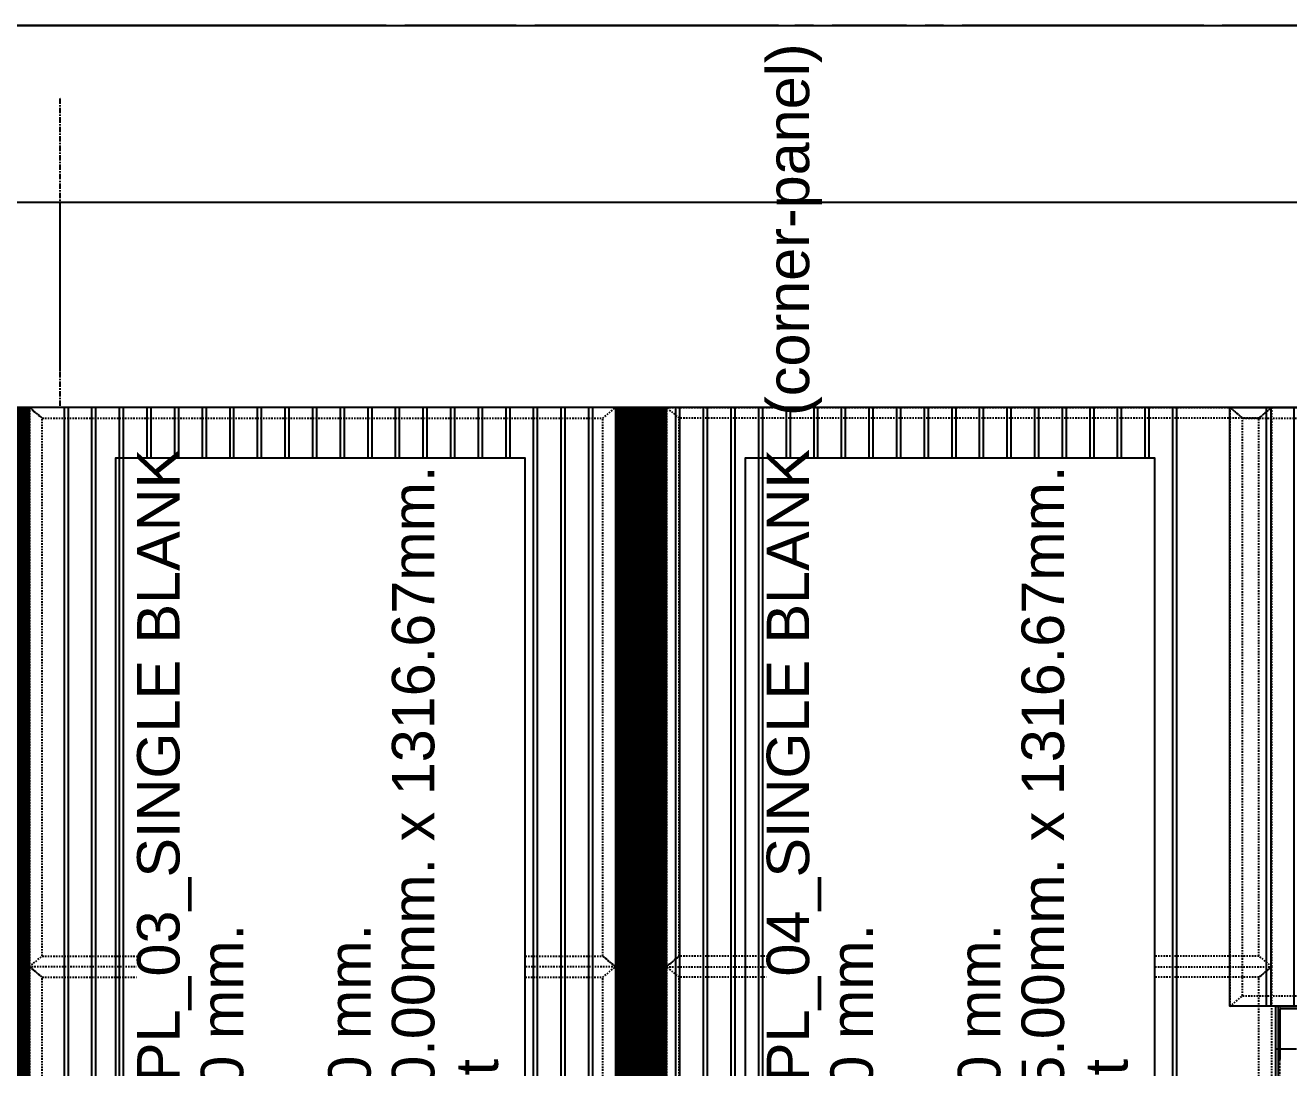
# Model space of a CAD drawing. Header units: millimetres. Extents: x 663313 to 1226001, y 1431724 to 1620898.
# Drawn here: x 804707 to 807682, y 1516100 to 1518555 of the extents above; entities that cross this region are included whole.
import ezdxf

# ---------------------------------------------------------------- set-up
doc = ezdxf.new("R2010")
doc.units = ezdxf.units.MM
for name, pattern in [('CENTER', [50.8, 31.75, -6.35, 6.35, -6.35]), ('DPA_Grid _ Level 100', [1000, 550, -160, 130, -160]), ('Grid Line', [22.225, 12.7, -3.175, 3.175, -3.175]), ('HIDDEN', [0.375, 0.25, -0.125]), ('TA_GL_000.70000', [1.925, 0.7, -0.175, 0.175, -0.175, 0.7]), ('TA_HL_001.00000', [6.5, 3.55, -2.95]), ('XKITLINE00', [0]), ('XKITLINE02', [4, 2, -2])]:
    doc.linetypes.add(name, pattern=pattern)
doc.layers.get('Defpoints').update_dxf_attribs({"color": 140})
doc.layers.add('000 - 0_HIDE_OBJ_FRAMING_DEF_SUB', color=1, linetype='Continuous', plot=False)
for name, color, linetype in [('000 - 0_SYM_DWG_GRIDLINE_MAIN_COLOR_251', 251, 'Continuous'), ('000 - ESTIMATE_ASPG_WIPEOUT_', 250, 'Continuous'), ('000 - GRID', 251, 'CENTER'), ('010 - ASPG_EXTR_MAIN_COLOR_2', 2, 'Continuous'), ('010 - ASPG_EXTR_WIPEOUT_', 250, 'Continuous'), ('010 - ASPG_FRAMING_MAIN_COLOR_1', 1, 'Continuous'), ('010 - ASPG_FRAMING_SUB_COLOR_2', 1, 'Continuous'), ('REVISE', 3, 'Continuous')]:
    doc.layers.add(name, color=color, linetype=linetype)
doc.layers.add('000 - ESTIMATE_ASPG_MAIN_COLOR_6', color=6, linetype='Continuous', true_color=0xff00ff)
doc.layers.add('000 - ESTIMATE_ASPG_TEXT_COLOR_1', color=1, linetype='Continuous', true_color=0xff0000)
doc.layers.add('000_AREA_ASPG_AREA_HATCH_', color=7, linetype='Continuous', true_color=0xff8700, plot=False)
doc.layers.add('000_AREA_ASPG_AREA_MAIN_COLOR_1', color=7, linetype='Continuous', true_color=0xff8700, plot=False)
for name, color, linetype, lineweight in [('A-FLOR-E', 2, 'Continuous', 9), ('A-GENM', 29, 'Continuous', 9), ('Part', 2, 'Continuous', 0)]:
    doc.layers.add(name, color=color, linetype=linetype, lineweight=lineweight)
doc.styles.add('_Arial', font='arial.ttf')
doc.styles.add('Arial', font='arial.ttf')
doc.styles.add('TA', font='', dxfattribs={"height": 4.5})
doc.styles.get('TA').set_extended_font_data('Cordia New')
doc.dimstyles.new('Dim - 40 - Cen', dxfattribs={"dimscale": 0.04, "dimtxt": 3, "dimasz": 1, "dimexe": 0, "dimexo": 2.5, "dimgap": 1.5, "dimtad": 1, "dimdec": 0, "dimlfac": 1000, "dimzin": 1, "dimdsep": 46, "dimtxsty": 'Arial', "dimblk": 'CEN1', "dimcen": 0.09, "dimclrd": 1, "dimclre": 49, "dimclrt": 3, "dimadec": 0, "dimazin": 0, "dimtfac": 1, "dimtdec": 0, "dimtix": 1, "dimtofl": 0, "dimtmove": 2, "dimatfit": 3, "dimfxl": 1, "dimtfill": 1, "dimtfillclr": 256, "dimtolj": 1, "dimtzin": 0, "dimarcsym": 0})
doc.dimstyles.new('Dim - 40 - End', dxfattribs={"dimscale": 0.04, "dimtxt": 3, "dimasz": 1, "dimexe": 0, "dimexo": 2.5, "dimgap": 1.5, "dimtad": 1, "dimdec": 0, "dimlfac": 1000, "dimzin": 1, "dimdsep": 46, "dimtxsty": 'Arial', "dimblk": 'END', "dimcen": 0.09, "dimclrd": 1, "dimclre": 49, "dimclrt": 3, "dimadec": 0, "dimazin": 0, "dimtfac": 1, "dimtdec": 0, "dimtix": 1, "dimtofl": 0, "dimtmove": 2, "dimatfit": 3, "dimfxl": 1, "dimtfill": 1, "dimtfillclr": 256, "dimtolj": 1, "dimtzin": 0, "dimarcsym": 0})

# ---------------------------------------------------------------- blocks, each defined once
blk = doc.blocks.new('*U4807')
at = {"layer": '000 - 0_SYM_DWG_GRIDLINE_MAIN_COLOR_251', "color": 0, "linetype": 'ByBlock', "ltscale": 5}
blk.add_line((12, 0), (-308, 0), dxfattribs=at)
at = {"style": 'TA', "flags": 1}
blk.add_attdef('LOCATION', (6, -6), '', height=4.5, rotation=270, dxfattribs=at)
blk = doc.blocks.new('W-1-PP18-ST_ENT4_REV00_20260602-143416_ELEVATION_1_DIMS')
at = {"layer": '000 - GRID', "linetype": 'TA_GL_000.70000', "xscale": 50, "yscale": 50, "zscale": 50, "rotation": 180}
for p in [(0, 110950), (0, 109850), (0, 108540)]:
    blk.add_blockref('*U4807', p, dxfattribs=at)
blk = doc.blocks.new('CEN1')
at = {"color": 1}
for p, q in [((1.5, 0), (-1.5, 0)), ((0, 1.5), (0, -1.5))]:
    blk.add_line(p, q, dxfattribs=at)
at = {"color": 3}
blk.add_circle((0, 0), 0.75, dxfattribs=at)
blk = doc.blocks.new('*D5185')
at = {"layer": '000 - 0_HIDE_OBJ_FRAMING_DEF_SUB', "color": 49, "lineweight": -2, "transparency": 16777216}
for p, q in [((1910, 110226.2), (1910, 110533.2)), ((4932, 110226.2), (4932, 110533.2))]:
    blk.add_line(p, q, dxfattribs=at)
at = {"layer": '000 - 0_HIDE_OBJ_FRAMING_DEF_SUB', "color": 1, "lineweight": -2, "transparency": 16777216}
blk.add_line((1910, 110533.2), (4932, 110533.2), dxfattribs=at)
at = {"layer": 'Defpoints', "color": 0, "transparency": 16777216}
for p in [(4932, 110533.2), (1910, 110226.1), (4932, 110226.1)]:
    blk.add_point(p, dxfattribs=at)
at = {"layer": '000 - 0_HIDE_OBJ_FRAMING_DEF_SUB', "color": 1, "lineweight": -2, "transparency": 16777216, "xscale": 0.04, "yscale": 0.04, "zscale": 0.04, "rotation": 180}
blk.add_blockref('CEN1', (1910, 110533.2), dxfattribs=at)
at = {"layer": '000 - 0_HIDE_OBJ_FRAMING_DEF_SUB', "color": 1, "lineweight": -2, "transparency": 16777216, "xscale": 0.04, "yscale": 0.04, "zscale": 0.04}
blk.add_blockref('CEN1', (4932, 110533.2), dxfattribs=at)
at = {"layer": '000 - 0_HIDE_OBJ_FRAMING_DEF_SUB', "color": 3, "transparency": 16777216, "insert": (3421, 110533.4), "char_height": 0.12, "attachment_point": 5, "style": 'Arial', "bg_fill": 3, "box_fill_scale": 1.1, "bg_fill_color": 256, "bg_fill_true_color": 13158600, "bg_fill_transparency": 0}
blk.add_mtext('\\A1;3022000', dxfattribs=at)
blk = doc.blocks.new('*D5186')
at = {"layer": '000 - 0_HIDE_OBJ_FRAMING_DEF_SUB', "color": 49, "lineweight": -2, "transparency": 16777216}
for p, q in [((4932, 110134.5), (4932, 110533.2)), ((7955, 110134.5), (7955, 110533.2))]:
    blk.add_line(p, q, dxfattribs=at)
at = {"layer": '000 - 0_HIDE_OBJ_FRAMING_DEF_SUB', "color": 1, "lineweight": -2, "transparency": 16777216}
blk.add_line((4932, 110533.2), (7955, 110533.2), dxfattribs=at)
at = {"layer": 'Defpoints', "color": 0, "transparency": 16777216}
for p in [(7955, 110533.2), (4932, 110134.4), (7955, 110134.4)]:
    blk.add_point(p, dxfattribs=at)
at = {"layer": '000 - 0_HIDE_OBJ_FRAMING_DEF_SUB', "color": 1, "lineweight": -2, "transparency": 16777216, "xscale": 0.04, "yscale": 0.04, "zscale": 0.04, "rotation": 180}
blk.add_blockref('CEN1', (4932, 110533.2), dxfattribs=at)
at = {"layer": '000 - 0_HIDE_OBJ_FRAMING_DEF_SUB', "color": 1, "lineweight": -2, "transparency": 16777216, "xscale": 0.04, "yscale": 0.04, "zscale": 0.04}
blk.add_blockref('CEN1', (7955, 110533.2), dxfattribs=at)
at = {"layer": '000 - 0_HIDE_OBJ_FRAMING_DEF_SUB', "color": 3, "transparency": 16777216, "insert": (6443.5, 110533.4), "char_height": 0.12, "attachment_point": 5, "style": 'Arial', "bg_fill": 3, "box_fill_scale": 1.1, "bg_fill_color": 256, "bg_fill_true_color": 13158600, "bg_fill_transparency": 0}
blk.add_mtext('\\A1;3023000', dxfattribs=at)
blk = doc.blocks.new('*D5173')
at = {"layer": '000 - 0_HIDE_OBJ_FRAMING_DEF_SUB', "color": 49, "lineweight": -2, "transparency": 16777216}
for p, q in [((0, 110440), (0, 110949.4)), ((14800, 110440), (14800, 110949.4))]:
    blk.add_line(p, q, dxfattribs=at)
at = {"layer": '000 - 0_HIDE_OBJ_FRAMING_DEF_SUB', "color": 1, "lineweight": -2, "transparency": 16777216}
blk.add_line((0, 110949.4), (14800, 110949.4), dxfattribs=at)
at = {"layer": 'Defpoints', "color": 0, "transparency": 16777216}
for p in [(14800, 110949.4), (0, 110439.9), (14800, 110439.9)]:
    blk.add_point(p, dxfattribs=at)
at = {"layer": '000 - 0_HIDE_OBJ_FRAMING_DEF_SUB', "color": 1, "lineweight": -2, "transparency": 16777216, "xscale": 0.04, "yscale": 0.04, "zscale": 0.04, "rotation": 180}
blk.add_blockref('CEN1', (0, 110949.4), dxfattribs=at)
at = {"layer": '000 - 0_HIDE_OBJ_FRAMING_DEF_SUB', "color": 1, "lineweight": -2, "transparency": 16777216, "xscale": 0.04, "yscale": 0.04, "zscale": 0.04}
blk.add_blockref('CEN1', (14800, 110949.4), dxfattribs=at)
at = {"layer": '000 - 0_HIDE_OBJ_FRAMING_DEF_SUB', "color": 3, "transparency": 16777216, "insert": (7400, 110949.5), "char_height": 0.12, "attachment_point": 5, "style": 'Arial', "bg_fill": 3, "box_fill_scale": 1.1, "bg_fill_color": 256, "bg_fill_true_color": 13158600, "bg_fill_transparency": 0}
blk.add_mtext('\\A1;14800000', dxfattribs=at)
blk = doc.blocks.new('GM_Louver Grill Vertical Z1 - Z Profile-V42-ENT 4 ELE-1 sheet')
at = {"layer": 'A-GENM'}
blk.add_line((1800304.2, 105898.4), (1800304.2, 110050), dxfattribs=at)
blk = doc.blocks.new('2')
at = {"color": 1}
for p, q in [((1802029.2, 110050), (1802029.2, 105902.3)), ((1803429.2, 105902.3), (1803429.2, 110050)), ((1803529.2, 105902.3), (1803529.2, 110050)), ((1804958.6, 110050), (1804958.6, 108640)), ((1803429.2, 110000), (1802029.2, 110000)), ((1803529.2, 110000), (1804929.2, 110000)), ((1804929.2, 110000), (1804929.2, 105902.3)), ((1806358.6, 110000), (1804958.6, 110000)), ((1804958.6, 108690), (1806358.6, 108690))]:
    blk.add_line(p, q, dxfattribs=at)
for points in [[(1803479.2, 110050), (1801979.2, 110050), (1801979.2, 105902.3), (1803479.2, 105902.3)], [(1803479.2, 110050), (1804979.2, 110050), (1804979.2, 105902.3), (1803479.2, 105902.3)], [(1806408.6, 110050), (1804908.6, 110050), (1804908.6, 108640), (1806408.6, 108640)]]:
    blk.add_lwpolyline(points, close=True, dxfattribs=at)
at = {"layer": 'A-GENM'}
for p in [(1800, 0), (1875, 0), (1950, 0), (2025, 0), (2100, 0), (2175, 0), (2250, 0), (2325, 0), (2400, 0), (2475, 0), (2550, 0), (2625, 0), (2700, 0), (2775, 0), (2850, 0), (2925, 0), (3000, 0), (3075, 0), (3300, 0), (3375, 0), (3450, 0), (3525, 0), (3600, 0), (3675, 0), (3750, 0), (3825, 0), (3900, 0), (3975, 0), (4050, 0), (4125, 0), (4200, 0), (4275, 0), (4350, 0), (4425, 0), (4500, 0)]:
    blk.add_blockref('GM_Louver Grill Vertical Z1 - Z Profile-V42-ENT 4 ELE-1 sheet', p, dxfattribs=at)
blk = doc.blocks.new('END')
at = {"color": 1}
for p, q in [((2, 0), (-2, 0)), ((0, 2), (0, -2))]:
    blk.add_line(p, q, dxfattribs=at)
at = {"color": 3}
blk.add_line((-1, -1), (1, 1), dxfattribs=at)
blk = doc.blocks.new('*D5177')
at = {"layer": '000 - 0_HIDE_OBJ_FRAMING_DEF_SUB', "color": 49, "lineweight": -2, "transparency": 16777216}
for p, q in [((4782, 108506.8), (4782, 108634.8)), ((5082, 108508), (5082, 108634.8))]:
    blk.add_line(p, q, dxfattribs=at)
at = {"layer": '000 - 0_HIDE_OBJ_FRAMING_DEF_SUB', "color": 1, "lineweight": -2, "transparency": 16777216}
blk.add_line((4782, 108634.8), (5082, 108634.8), dxfattribs=at)
at = {"layer": 'Defpoints', "color": 0, "transparency": 16777216}
for p in [(5082, 108634.8), (4782, 108506.7), (5082, 108507.9)]:
    blk.add_point(p, dxfattribs=at)
at = {"layer": '000 - 0_HIDE_OBJ_FRAMING_DEF_SUB', "color": 1, "lineweight": -2, "transparency": 16777216, "xscale": 0.04, "yscale": 0.04, "zscale": 0.04, "rotation": 180}
blk.add_blockref('END', (4782, 108634.8), dxfattribs=at)
at = {"layer": '000 - 0_HIDE_OBJ_FRAMING_DEF_SUB', "color": 1, "lineweight": -2, "transparency": 16777216, "xscale": 0.04, "yscale": 0.04, "zscale": 0.04}
blk.add_blockref('END', (5082, 108634.8), dxfattribs=at)
at = {"layer": '000 - 0_HIDE_OBJ_FRAMING_DEF_SUB', "color": 3, "transparency": 16777216, "insert": (4932, 108634.9), "char_height": 0.12, "attachment_point": 5, "style": 'Arial', "bg_fill": 3, "box_fill_scale": 1.1, "bg_fill_color": 256, "bg_fill_true_color": 13158600, "bg_fill_transparency": 0}
blk.add_mtext('\\A1;300001', dxfattribs=at)
blk = doc.blocks.new('*D5178')
at = {"layer": '000 - 0_HIDE_OBJ_FRAMING_DEF_SUB', "color": 49, "lineweight": -2, "transparency": 16777216}
for p, q in [((5357, 108545.2), (5357, 108634.8)), ((7530, 108537.6), (7530, 108634.8))]:
    blk.add_line(p, q, dxfattribs=at)
at = {"layer": '000 - 0_HIDE_OBJ_FRAMING_DEF_SUB', "color": 1, "lineweight": -2, "transparency": 16777216}
blk.add_line((5357, 108634.8), (7530, 108634.8), dxfattribs=at)
at = {"layer": 'Defpoints', "color": 0, "transparency": 16777216}
for p in [(7530, 108634.8), (5357, 108545.1), (7530, 108537.5)]:
    blk.add_point(p, dxfattribs=at)
at = {"layer": '000 - 0_HIDE_OBJ_FRAMING_DEF_SUB', "color": 1, "lineweight": -2, "transparency": 16777216, "xscale": 0.04, "yscale": 0.04, "zscale": 0.04, "rotation": 180}
blk.add_blockref('END', (5357, 108634.8), dxfattribs=at)
at = {"layer": '000 - 0_HIDE_OBJ_FRAMING_DEF_SUB', "color": 1, "lineweight": -2, "transparency": 16777216, "xscale": 0.04, "yscale": 0.04, "zscale": 0.04}
blk.add_blockref('END', (7530, 108634.8), dxfattribs=at)
at = {"layer": '000 - 0_HIDE_OBJ_FRAMING_DEF_SUB', "color": 3, "transparency": 16777216, "insert": (6443.5, 108634.9), "char_height": 0.12, "attachment_point": 5, "style": 'Arial', "bg_fill": 3, "box_fill_scale": 1.1, "bg_fill_color": 256, "bg_fill_true_color": 13158600, "bg_fill_transparency": 0}
blk.add_mtext('\\A1;2173000', dxfattribs=at)
blk = doc.blocks.new('*D5179')
at = {"layer": '000 - 0_HIDE_OBJ_FRAMING_DEF_SUB', "color": 49, "lineweight": -2, "transparency": 16777216}
for p, q in [((7805, 108515), (7805, 108634.8)), ((8105, 108509.6), (8105, 108634.8))]:
    blk.add_line(p, q, dxfattribs=at)
at = {"layer": '000 - 0_HIDE_OBJ_FRAMING_DEF_SUB', "color": 1, "lineweight": -2, "transparency": 16777216}
blk.add_line((7805, 108634.8), (8105, 108634.8), dxfattribs=at)
at = {"layer": 'Defpoints', "color": 0, "transparency": 16777216}
for p in [(8105, 108634.8), (7805, 108514.9), (8105, 108509.5)]:
    blk.add_point(p, dxfattribs=at)
at = {"layer": '000 - 0_HIDE_OBJ_FRAMING_DEF_SUB', "color": 1, "lineweight": -2, "transparency": 16777216, "xscale": 0.04, "yscale": 0.04, "zscale": 0.04, "rotation": 180}
blk.add_blockref('END', (7805, 108634.8), dxfattribs=at)
at = {"layer": '000 - 0_HIDE_OBJ_FRAMING_DEF_SUB', "color": 1, "lineweight": -2, "transparency": 16777216, "xscale": 0.04, "yscale": 0.04, "zscale": 0.04}
blk.add_blockref('END', (8105, 108634.8), dxfattribs=at)
at = {"layer": '000 - 0_HIDE_OBJ_FRAMING_DEF_SUB', "color": 3, "transparency": 16777216, "insert": (7955, 108634.9), "char_height": 0.12, "attachment_point": 5, "style": 'Arial', "bg_fill": 3, "box_fill_scale": 1.1, "bg_fill_color": 256, "bg_fill_true_color": 13158600, "bg_fill_transparency": 0}
blk.add_mtext('\\A1;300001', dxfattribs=at)
blk = doc.blocks.new('W-1-PP18-ST_ENT4_REV00_20260602-144452_ELEVATION_1_EX')
at = {"layer": '000 - 0_HIDE_OBJ_FRAMING_DEF_SUB', "linetype": 'DPA_Grid _ Level 100'}
blk.add_line((-9926.2782, 110950), (32047.7924, 110950), dxfattribs=at)
blk = doc.blocks.new('*U5256')
blk.add_wipeout([(50, 0), (1450, 0), (1450, 3950), (50, 3950)]).dxf.layer = '010 - ASPG_EXTR_WIPEOUT_'
at = {"layer": '010 - ASPG_EXTR_MAIN_COLOR_2'}
for points in [[(141.5, 0), (151.7, 0), (151.7, 3950), (141.5, 3950)], [(206.5, 0), (216.7, 0), (216.7, 3950), (206.5, 3950)], [(271.5, 0), (281.7, 0), (281.7, 3950), (271.5, 3950)], [(336.5, 0), (346.7, 0), (346.7, 3950), (336.5, 3950)], [(401.5, 0), (411.7, 0), (411.7, 3950), (401.5, 3950)], [(466.5, 0), (476.7, 0), (476.7, 3950), (466.5, 3950)], [(531.5, 0), (541.7, 0), (541.7, 3950), (531.5, 3950)], [(596.5, 0), (606.7, 0), (606.7, 3950), (596.5, 3950)], [(661.5, 0), (671.7, 0), (671.7, 3950), (661.5, 3950)], [(726.5, 0), (736.7, 0), (736.7, 3950), (726.5, 3950)], [(791.5, 0), (801.7, 0), (801.7, 3950), (791.5, 3950)], [(856.5, 0), (866.7, 0), (866.7, 3950), (856.5, 3950)], [(921.5, 0), (931.7, 0), (931.7, 3950), (921.5, 3950)], [(986.5, 0), (996.7, 0), (996.7, 3950), (986.5, 3950)], [(1051.5, 0), (1061.7, 0), (1061.7, 3950), (1051.5, 3950)], [(1116.5, 0), (1126.7, 0), (1126.7, 3950), (1116.5, 3950)], [(1181.5, 0), (1191.7, 0), (1191.7, 3950), (1181.5, 3950)], [(1246.5, 0), (1256.7, 0), (1256.7, 3950), (1246.5, 3950)], [(1311.5, 0), (1321.7, 0), (1321.7, 3950), (1311.5, 3950)], [(1376.5, 0), (1386.7, 0), (1386.7, 3950), (1376.5, 3950)]]:
    blk.add_lwpolyline(points, close=True, dxfattribs=at)
at = {"layer": '010 - ASPG_FRAMING_SUB_COLOR_2'}
blk.add_lwpolyline([(50, 0), (1450, 0), (1450, 3950), (50, 3950)], close=True, dxfattribs=at)
for points in [[(-50, 0), (50, 0), (50, 3950), (-50, 3950)], [(1450, 0), (1550, 0), (1550, 3950), (1450, 3950)]]:
    blk.add_wipeout(points).dxf.layer = '010 - ASPG_EXTR_WIPEOUT_'
at = {"layer": '010 - ASPG_FRAMING_MAIN_COLOR_1'}
for points in [[(-50, 0), (-40, 0), (-40, 3950), (-50, 3950)], [(40, 0), (50, 0), (50, 3950), (40, 3950)], [(1450, 0), (1460, 0), (1460, 3950), (1450, 3950)], [(1540, 0), (1550, 0), (1550, 3950), (1540, 3950)]]:
    blk.add_lwpolyline(points, close=True, dxfattribs=at)
at = {"layer": '010 - ASPG_FRAMING_SUB_COLOR_2'}
for points in [[(-50, 0), (50, 0), (50, 3950), (-50, 3950)], [(1450, 0), (1550, 0), (1550, 3950), (1450, 3950)]]:
    blk.add_lwpolyline(points, close=True, dxfattribs=at)
blk = doc.blocks.new('*U5253')
blk.add_wipeout([(50, 0), (1495, 0), (1495, 3950), (50, 3950)]).dxf.layer = '010 - ASPG_EXTR_WIPEOUT_'
at = {"layer": '010 - ASPG_EXTR_MAIN_COLOR_2'}
for points in [[(81.6, 0), (91.8, 0), (91.8, 3950), (81.6, 3950)], [(146.6, 0), (156.8, 0), (156.8, 3950), (146.6, 3950)], [(211.6, 0), (221.8, 0), (221.8, 3950), (211.6, 3950)], [(276.6, 0), (286.8, 0), (286.8, 3950), (276.6, 3950)], [(341.6, 0), (351.8, 0), (351.8, 3950), (341.6, 3950)], [(406.6, 0), (416.8, 0), (416.8, 3950), (406.6, 3950)], [(471.6, 0), (481.8, 0), (481.8, 3950), (471.6, 3950)], [(536.6, 0), (546.8, 0), (546.8, 3950), (536.6, 3950)], [(601.6, 0), (611.8, 0), (611.8, 3950), (601.6, 3950)], [(666.6, 0), (676.8, 0), (676.8, 3950), (666.6, 3950)], [(731.6, 0), (741.8, 0), (741.8, 3950), (731.6, 3950)], [(796.6, 0), (806.8, 0), (806.8, 3950), (796.6, 3950)], [(861.6, 0), (871.8, 0), (871.8, 3950), (861.6, 3950)], [(926.6, 0), (936.8, 0), (936.8, 3950), (926.6, 3950)], [(991.6, 0), (1001.8, 0), (1001.8, 3950), (991.6, 3950)], [(1056.6, 0), (1066.8, 0), (1066.8, 3950), (1056.6, 3950)], [(1121.6, 0), (1131.8, 0), (1131.8, 3950), (1121.6, 3950)], [(1186.6, 0), (1196.8, 0), (1196.8, 3950), (1186.6, 3950)], [(1251.6, 0), (1261.8, 0), (1261.8, 3950), (1251.6, 3950)]]:
    blk.add_lwpolyline(points, close=True, dxfattribs=at)
at = {"layer": '010 - ASPG_FRAMING_SUB_COLOR_2'}
blk.add_lwpolyline([(50, 0), (1495, 0), (1495, 3950), (50, 3950)], close=True, dxfattribs=at)
blk.add_wipeout([(-50, 0), (50, 0), (50, 3950), (-50, 3950)]).dxf.layer = '010 - ASPG_EXTR_WIPEOUT_'
at = {"layer": '010 - ASPG_FRAMING_MAIN_COLOR_1'}
for points in [[(-50, 0), (-40, 0), (-40, 3950), (-50, 3950)], [(40, 0), (50, 0), (50, 3950), (40, 3950)]]:
    blk.add_lwpolyline(points, close=True, dxfattribs=at)
at = {"layer": '010 - ASPG_FRAMING_SUB_COLOR_2'}
blk.add_lwpolyline([(-50, 0), (50, 0), (50, 3950), (-50, 3950)], close=True, dxfattribs=at)
blk = doc.blocks.new('*U4747')
blk.add_wipeout([(50, 0), (1543.3, 0), (1543.3, 1410), (50, 1410)]).dxf.layer = '010 - ASPG_EXTR_WIPEOUT_'
at = {"layer": '010 - ASPG_EXTR_MAIN_COLOR_2'}
for points in [[(81.6, 0), (91.8, 0), (91.8, 1410), (81.6, 1410)], [(146.6, 0), (156.8, 0), (156.8, 1410), (146.6, 1410)], [(211.6, 0), (221.8, 0), (221.8, 1410), (211.6, 1410)], [(276.6, 0), (286.8, 0), (286.8, 1410), (276.6, 1410)], [(341.6, 0), (351.8, 0), (351.8, 1410), (341.6, 1410)], [(406.6, 0), (416.8, 0), (416.8, 1410), (406.6, 1410)], [(471.6, 0), (481.8, 0), (481.8, 1410), (471.6, 1410)], [(536.6, 0), (546.8, 0), (546.8, 1410), (536.6, 1410)], [(601.6, 0), (611.8, 0), (611.8, 1410), (601.6, 1410)], [(666.6, 0), (676.8, 0), (676.8, 1410), (666.6, 1410)], [(731.6, 0), (741.8, 0), (741.8, 1410), (731.6, 1410)], [(796.6, 0), (806.8, 0), (806.8, 1410), (796.6, 1410)], [(861.6, 0), (871.8, 0), (871.8, 1410), (861.6, 1410)], [(926.6, 0), (936.8, 0), (936.8, 1410), (926.6, 1410)], [(991.6, 0), (1001.8, 0), (1001.8, 1410), (991.6, 1410)], [(1056.6, 0), (1066.8, 0), (1066.8, 1410), (1056.6, 1410)], [(1121.6, 0), (1131.8, 0), (1131.8, 1410), (1121.6, 1410)], [(1186.6, 0), (1196.8, 0), (1196.8, 1410), (1186.6, 1410)], [(1251.6, 0), (1261.8, 0), (1261.8, 1410), (1251.6, 1410)], [(1316.6, 0), (1326.8, 0), (1326.8, 1410), (1316.6, 1410)], [(1381.6, 0), (1391.8, 0), (1391.8, 1410), (1381.6, 1410)], [(1446.6, 0), (1456.8, 0), (1456.8, 1410), (1446.6, 1410)]]:
    blk.add_lwpolyline(points, close=True, dxfattribs=at)
at = {"layer": '010 - ASPG_FRAMING_SUB_COLOR_2'}
blk.add_lwpolyline([(50, 0), (1543.3, 0), (1543.3, 1410), (50, 1410)], close=True, dxfattribs=at)
blk.add_wipeout([(-50, 0), (50, 0), (50, 1410), (-50, 1410)]).dxf.layer = '010 - ASPG_EXTR_WIPEOUT_'
at = {"layer": '010 - ASPG_FRAMING_MAIN_COLOR_1'}
for points in [[(-50, 0), (-40, 0), (-40, 1410), (-50, 1410)], [(40, 0), (50, 0), (50, 1410), (40, 1410)]]:
    blk.add_lwpolyline(points, close=True, dxfattribs=at)
at = {"layer": '010 - ASPG_FRAMING_SUB_COLOR_2'}
blk.add_lwpolyline([(-50, 0), (50, 0), (50, 1410), (-50, 1410)], close=True, dxfattribs=at)
blk = doc.blocks.new('*U4783')
at = {"layer": '010 - ASPG_FRAMING_MAIN_COLOR_1', "linetype": 'ByBlock'}
for points in [[(0, 0), (0, 1483.3), (25, 1453.3), (25, 30), (0, 0)], [(1410, 1483.3), (0, 1483.3), (25, 1453.3), (1385, 1453.3)], [(1410, 0), (1410, 1483.3), (1385, 1453.3), (1385, 30), (1410, 0)], [(25, 30), (1385, 30), (1410, 0), (0, 0), (25, 30)]]:
    blk.add_lwpolyline(points, close=True, dxfattribs=at)
blk = doc.blocks.new('*U5339')
at = {"layer": '010 - ASPG_FRAMING_MAIN_COLOR_1', "linetype": 'ByBlock'}
for points in [[(0, 0), (0, 1425), (25, 1395), (25, 30), (0, 0)], [(1316.7, 1425), (0, 1425), (25, 1395), (1291.7, 1395)], [(1316.7, 0), (1316.7, 1425), (1291.7, 1395), (1291.7, 30), (1316.7, 0)], [(25, 30), (1291.7, 30), (1316.7, 0), (0, 0), (25, 30)]]:
    blk.add_lwpolyline(points, close=True, dxfattribs=at)
blk = doc.blocks.new('*U5338')
at = {"layer": '010 - ASPG_FRAMING_MAIN_COLOR_1', "linetype": 'ByBlock'}
for points in [[(0, 0), (0, 1380), (25, 1350), (25, 30), (0, 0)], [(1316.7, 1380), (0, 1380), (25, 1350), (1291.7, 1350)], [(1316.7, 0), (1316.7, 1380), (1291.7, 1350), (1291.7, 30), (1316.7, 0)], [(25, 30), (1291.7, 30), (1316.7, 0), (0, 0), (25, 30)]]:
    blk.add_lwpolyline(points, close=True, dxfattribs=at)
blk = doc.blocks.new('A$Cd3cf6656')
blk.add_wipeout([(-964.7, -457.4), (1855.6, -457.4), (1855.6, 457.4), (-964.7, 457.4)]).dxf.layer = '000 - ESTIMATE_ASPG_WIPEOUT_'
at = {"layer": '000 - ESTIMATE_ASPG_MAIN_COLOR_6'}
blk.add_lwpolyline([(-964.7, -457.4), (1855.6, -457.4), (1855.6, 507.4), (-964.7, 507.4)], close=True, dxfattribs=at)
at = {"layer": '000 - ESTIMATE_ASPG_TEXT_COLOR_1', "style": '_Arial'}
for s, p in [('LV TYPE', (-914.7, 356.5)), (':', (45, 356.5)), ('LV SINGLE-H', (-914.7, 206.5)), (':', (45, 206.5)), ('LV DOUBLE-H', (-914.7, 56.5)), (':', (45, 56.5)), ('VV_TRIM', (-914.7, -93.5)), (':', (45, -93.5)), ('F W x H x set', (-914.7, -243.5)), (':', (45, -243.5))]:
    blk.add_text(s, height=100, dxfattribs=at).set_placement(p)
for tag, p in [('LV_TYPE_VAL', (138.1, 356.5)), ('LV_SIN-H_VAL', (138.1, 206.5)), ('LV_DOU-H_VAL', (138.1, 56.5)), ('V-TRIM_VAL', (138.1, -93.5)), ('FRAME_VAL', (138.1, -243.5)), ('FRAME_SET', (138.1, -393.5))]:
    blk.add_attdef(tag, p, '', height=100, dxfattribs=at)
blk = doc.blocks.new('*U5415')
at = {"layer": '000_AREA_ASPG_AREA_HATCH_', "transparency": 33554539}
h = blk.add_hatch(dxfattribs=at)
h.set_pattern_fill('ANSI31', color=256)
h.set_pattern_definition([(45, (-24.4354, 3924.1105), (-2.245064, 2.245064), [])])
h.paths.add_polyline_path([(-60, 0), (60, 0), (60, 3950), (-60, 3950)])
at = {"layer": '000_AREA_ASPG_AREA_MAIN_COLOR_1'}
blk.add_lwpolyline([(-60, 0), (60, 0), (60, 3950), (-60, 3950)], close=True, dxfattribs=at)
blk = doc.blocks.new('W-1-PP18-ST_ENT4_REV00_20260602-144432_ELEVATION_1_ST')
at = {"layer": '000 - 0_HIDE_OBJ_FRAMING_DEF_SUB', "linetype": 'Grid Line'}
blk.add_line((4932, 104919.8892), (4932, 110781.006), dxfattribs=at)
at = {"layer": 'A-FLOR-E', "color": 1, "linetype": 'HIDDEN', "ltscale": 20}
blk.add_lwpolyline([(7805, 106350), (7805, 109850), (8105.0011, 109850), (8105, 106350)], close=True, dxfattribs=at)
at = {"layer": 'Part', "linetype": 'XKITLINE00', "lineweight": 0}
for p, q in [((7805, 109850), (2060.0006, 109850)), ((5082.0005, 109450), (7805, 109450)), ((5081.9998, 108540), (7805, 108540))]:
    blk.add_line(p, q, dxfattribs=at)
at = {"layer": 'Part', "linetype": 'XKITLINE02', "lineweight": 0}
for p, q in [((5478.5442, 109450), (5218.5442, 109450)), ((7651.5438, 109450), (7391.5438, 109450))]:
    blk.add_line(p, q, dxfattribs=at)
blk.add_blockref('2', (-1797178.8102, 0))
at = {"layer": 'REVISE', "color": 3, "insert": (5300.8133, 109078.7673), "char_height": 120, "attachment_point": 5, "style": 'Arial', "bg_fill": 3, "box_fill_scale": 1.1, "bg_fill_color": 256, "bg_fill_true_color": 13158600, "bg_fill_transparency": 0}
blk.add_mtext('\\A1;C21', dxfattribs=at)
at = {"layer": '000 - 0_HIDE_OBJ_FRAMING_DEF_SUB'}
dim = blk.add_linear_dim(base=(4932, 110533.2351), p1=(1910, 110226.0762), p2=(4932, 110226.0762), dimstyle='Dim - 40 - Cen', dxfattribs=at)
dim.commit()
dim.dimension.update_dxf_attribs({"geometry": '*D5185', "text_midpoint": (3421, 110533.3564)})
at = {"layer": '000 - 0_HIDE_OBJ_FRAMING_DEF_SUB', "color": 1}
for base, p1, p2, picture, middle in [((5082.00004, 108634.75267), (4781.99945, 108506.74171), (5082.00004, 108507.94562), '*D5177', (4931.99974, 108634.87398)), ((7530.0009, 108634.7527), (5357.0009, 108545.1227), (7530.0009, 108537.5341), '*D5178', (6443.5009, 108634.874)), ((8105.0006, 108634.7527), (7805, 108514.9068), (8105.0006, 108509.5273), '*D5179', (7955.0003, 108634.874))]:
    dim = blk.add_linear_dim(base=base, p1=p1, p2=p2, dimstyle='Dim - 40 - End', dxfattribs=at)
    dim.commit()
    dim.dimension.update_dxf_attribs({"geometry": picture, "text_midpoint": middle})
at = {"layer": 'A-FLOR-E', "color": 1, "linetype": 'HIDDEN', "ltscale": 20}
blk.add_lwpolyline([(4781.9994, 106350), (4781.9994, 109850), (5082.0006, 109850), (5081.9994, 106350)], close=True, dxfattribs=at)
at = {"layer": '000 - 0_HIDE_OBJ_FRAMING_DEF_SUB'}
dim = blk.add_linear_dim(base=(7955, 110533.2351), p1=(4932, 110134.3617), p2=(7955, 110134.3617), dimstyle='Dim - 40 - Cen', dxfattribs=at)
dim.commit()
dim.dimension.update_dxf_attribs({"geometry": '*D5186', "text_midpoint": (6443.5, 110533.3564)})
dim = blk.add_linear_dim(base=(14800, 110949.3952), p1=(0, 110439.853), p2=(14800, 110439.853), dimstyle='Dim - 40 - Cen', dxfattribs=at)
dim.commit()
dim.dimension.update_dxf_attribs({"geometry": '*D5173', "text_midpoint": (7400, 110949.5165)})

msp = doc.modelspace()

# ---------------------------------------------------------------- block references
msp.add_blockref('W-1-PP18-ST_ENT4_REV00_20260602-143416_ELEVATION_1_DIMS', (799856.9923, 1407605.0011))

# ---------------------------------------------------------------- next in the draw order: block references
msp.add_blockref('W-1-PP18-ST_ENT4_REV00_20260602-144432_ELEVATION_1_ST', (799856.9923, 1407605.0011))

# ---------------------------------------------------------------- next in the draw order: block references
msp.add_blockref('W-1-PP18-ST_ENT4_REV00_20260602-144452_ELEVATION_1_EX', (799856.9923, 1407605.0011))

# ---------------------------------------------------------------- next in the draw order: block references
msp.add_blockref('*U5256', (804656.9923, 1513705.0011))

# ---------------------------------------------------------------- next in the draw order: block references
for name, p in [('*U5415', (804656.9923, 1513705.0011)), ('*U5253', (806156.9923, 1513705.0011))]:
    msp.add_blockref(name, p)

# ---------------------------------------------------------------- next in the draw order: block references
at = {"linetype": 'TA_HL_001.00000', "rotation": 90}
for p in [(806096.9923, 1516338.3345), (806096.9923, 1515021.6678)]:
    msp.add_blockref('*U5338', p, dxfattribs=at)
msp.add_blockref('*U5415', (806156.9923, 1513705.0011))
at = {"xscale": -1}
msp.add_blockref('*U4747', (809086.9923, 1516245.0011), dxfattribs=at)

# ---------------------------------------------------------------- next in the draw order: block references
at = {"linetype": 'TA_HL_001.00000', "yscale": -1, "rotation": 90}
for p in [(806216.9923, 1516338.3345), (806216.9923, 1515021.6678)]:
    msp.add_blockref('*U5339', p, dxfattribs=at)
at = {"linetype": 'TA_HL_001.00000', "rotation": 90}
msp.add_blockref('*U4783', (809026.9923, 1516245.0011), dxfattribs=at)
at = {"rotation": 90}
msp.add_blockref('A$Cd3cf6656', (805426.9923, 1515680.0011), dxfattribs=at).add_auto_attribs({'LV_TYPE_VAL': 'E1_PL_03_SINGLE BLANK', 'LV_SIN-H_VAL': '3950 mm. ', 'LV_DOU-H_VAL': '-', 'V-TRIM_VAL': '3950 mm.', 'FRAME_VAL': '1380.00mm. x 1316.67mm.', 'FRAME_SET': '3 set'})

# ---------------------------------------------------------------- next in the draw order: block references
msp.add_blockref('A$Cd3cf6656', (806909.4923, 1515680.0011), dxfattribs=at).add_auto_attribs({'LV_TYPE_VAL': 'E1_PL_04_SINGLE BLANK  (corner-panel)', 'LV_SIN-H_VAL': '3950 mm. ', 'LV_DOU-H_VAL': '-', 'V-TRIM_VAL': '3950 mm.', 'FRAME_VAL': '1425.00mm. x 1316.67mm.', 'FRAME_SET': '3 set'})

doc.saveas('drawing.dxf')
